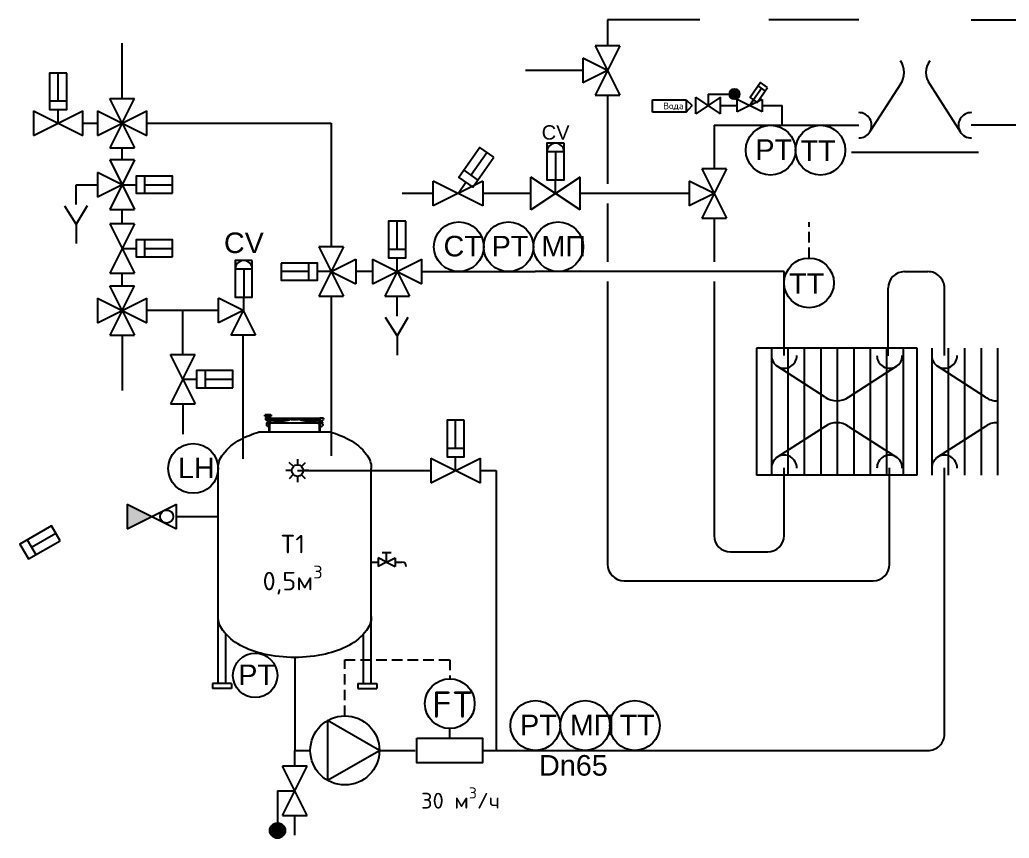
# Model space of a CAD drawing. Header units: millimetres. Extents: x -918 to 51042, y -35619 to 21649.
# Drawn here: x 21582 to 27594, y 3651 to 8625 of the extents above; entities that cross this region are included whole.
import ezdxf

# ---------------------------------------------------------------- set-up
doc = ezdxf.new("R2010")
doc.units = ezdxf.units.MM
doc.linetypes.add('DASHED2', pattern=[9.525, 6.35, -3.175])
doc.linetypes.add('HIDDEN', pattern=[0.375, 0.25, -0.125])
doc.layers.add('Железо', color=7, linetype='Continuous')
doc.layers.add('Насосы', color=7, linetype='Continuous')
doc.styles.add('ROMANS', font='ROMANS')
doc.styles.get("Standard").update_dxf_attribs({"font": 'arial.ttf'})

msp = doc.modelspace()

# ---------------------------------------------------------------- hatches: boundary and pattern name
h = msp.add_hatch()
h.set_pattern_fill('ANSI32', color=5, scale=0.675)
h.set_pattern_definition([(45, (-239574.605, -19198.4174), (-4.54625466, 4.54625466), []), (45, (-239571.574, -19198.4174), (-4.54625466, 4.54625466), [])])
h.paths.add_polyline_path([(25894.172, 8173.458, 1), (25956.403, 8173.458, 1)])
at = {"linetype": 'HIDDEN'}
for points in [[(23102.721, 6183.129), (23103.292, 6181.13), (23096.153, 6181.13)], [(23102.721, 6183.129), (23096.724, 6183.129), (23096.153, 6181.13)], [(23102.721, 6183.129), (23103.292, 6181.13), (23096.153, 6181.13)], [(23102.721, 6183.129), (23096.724, 6183.129), (23096.153, 6181.13)], [(23103.578, 6181.13), (23096.438, 6180.559), (23096.153, 6181.13)], [(23103.578, 6181.13), (23096.438, 6180.559), (23096.153, 6181.13)], [(23103.007, 6180.559), (23096.438, 6180.559), (23103.578, 6181.13)], [(23103.007, 6180.559), (23096.438, 6180.559), (23103.578, 6181.13)], [(23102.721, 6185.7), (23096.724, 6185.7), (23102.721, 6186.271)], [(23102.721, 6186.271), (23096.724, 6185.7), (23097.01, 6186.271)], [(23102.721, 6185.7), (23096.724, 6185.7), (23102.721, 6186.271)], [(23102.721, 6186.271), (23096.724, 6185.7), (23097.01, 6186.271)], [(23102.721, 6184.557), (23096.724, 6184.557), (23102.721, 6185.7)], [(23102.721, 6185.7), (23096.724, 6184.557), (23096.724, 6185.7)], [(23102.721, 6184.557), (23096.724, 6184.557), (23102.721, 6185.7)], [(23102.721, 6185.7), (23096.724, 6184.557), (23096.724, 6185.7)], [(23102.721, 6183.129), (23096.724, 6183.129), (23102.721, 6184.557)], [(23102.721, 6184.557), (23096.724, 6183.129), (23096.724, 6184.557)], [(23102.721, 6183.129), (23096.724, 6183.129), (23102.721, 6184.557)], [(23102.721, 6184.557), (23096.724, 6183.129), (23096.724, 6184.557)], [(23102.721, 6180.559), (23097.295, 6180.274), (23096.724, 6180.559)], [(23102.721, 6180.559), (23097.295, 6180.274), (23096.724, 6180.559)], [(23102.721, 6186.271), (23097.01, 6186.271), (23102.436, 6186.842)], [(23102.436, 6186.842), (23097.01, 6186.271), (23097.295, 6186.842)], [(23102.721, 6186.271), (23097.01, 6186.271), (23102.436, 6186.842)], [(23102.436, 6186.842), (23097.01, 6186.271), (23097.295, 6186.842)], [(23102.15, 6187.413), (23097.295, 6187.413), (23101.293, 6187.699)], [(23101.293, 6187.699), (23097.295, 6187.413), (23098.152, 6187.699)], [(23102.15, 6187.413), (23097.295, 6187.413), (23101.293, 6187.699)], [(23101.293, 6187.699), (23097.295, 6187.413), (23098.152, 6187.699)], [(23102.436, 6186.842), (23097.295, 6186.842), (23102.15, 6187.413)], [(23102.15, 6187.413), (23097.295, 6186.842), (23097.295, 6187.413)], [(23102.436, 6186.842), (23097.295, 6186.842), (23102.15, 6187.413)], [(23102.15, 6187.413), (23097.295, 6186.842), (23097.295, 6187.413)], [(23102.15, 6180.274), (23097.295, 6180.274), (23102.721, 6180.559)], [(23102.15, 6180.274), (23097.295, 6180.274), (23102.721, 6180.559)], [(23102.15, 6180.274), (23097.866, 6179.988), (23097.295, 6180.274)], [(23102.15, 6180.274), (23097.866, 6179.988), (23097.295, 6180.274)], [(23101.864, 6179.988), (23097.866, 6179.988), (23102.15, 6180.274)], [(23101.864, 6179.988), (23097.866, 6179.988), (23102.15, 6180.274)], [(23101.864, 6179.988), (23098.152, 6179.703), (23097.866, 6179.988)], [(23101.864, 6179.988), (23098.152, 6179.703), (23097.866, 6179.988)], [(23101.293, 6187.699), (23098.152, 6187.699), (23101.008, 6187.984)], [(23101.008, 6187.984), (23098.152, 6187.699), (23098.438, 6187.984)], [(23101.293, 6187.699), (23098.152, 6187.699), (23101.008, 6187.984)], [(23101.008, 6187.984), (23098.152, 6187.699), (23098.438, 6187.984)], [(23101.293, 6179.703), (23098.152, 6179.703), (23101.864, 6179.988)], [(23101.293, 6179.703), (23098.152, 6179.703), (23101.864, 6179.988)], [(23101.008, 6187.984), (23098.438, 6187.984), (23100.722, 6188.27)], [(23100.722, 6188.27), (23098.438, 6187.984), (23098.723, 6188.27)], [(23101.008, 6187.984), (23098.438, 6187.984), (23100.722, 6188.27)], [(23100.722, 6188.27), (23098.438, 6187.984), (23098.723, 6188.27)], [(23100.722, 6188.27), (23098.723, 6188.27), (23100.151, 6188.555)], [(23100.151, 6188.555), (23098.723, 6188.27), (23099.294, 6188.555)], [(23100.722, 6188.27), (23098.723, 6188.27), (23100.151, 6188.555)], [(23100.151, 6188.555), (23098.723, 6188.27), (23099.294, 6188.555)], [(23408.005, 6183.129), (23408.576, 6181.13), (23401.151, 6181.13)], [(23408.005, 6183.129), (23401.437, 6183.129), (23401.151, 6181.13)], [(23408.576, 6181.13), (23401.437, 6180.559), (23401.151, 6181.13)], [(23408.005, 6183.129), (23401.437, 6183.129), (23407.719, 6184.557)], [(23407.719, 6184.557), (23401.437, 6183.129), (23401.722, 6184.557)], [(23408.005, 6180.559), (23401.437, 6180.559), (23408.576, 6181.13)], [(23407.719, 6184.557), (23401.722, 6184.557), (23407.719, 6185.7)], [(23407.719, 6185.7), (23401.722, 6184.557), (23402.008, 6185.7)], [(23407.434, 6186.842), (23402.008, 6186.842), (23406.863, 6187.413)], [(23406.863, 6187.413), (23402.008, 6186.842), (23402.579, 6187.413)], [(23407.434, 6186.271), (23402.008, 6186.271), (23407.434, 6186.842)], [(23407.434, 6186.842), (23402.008, 6186.271), (23402.008, 6186.842)], [(23407.719, 6185.7), (23402.008, 6185.7), (23407.434, 6186.271)], [(23407.434, 6186.271), (23402.008, 6185.7), (23402.008, 6186.271)], [(23407.719, 6180.559), (23402.293, 6180.274), (23402.008, 6180.559)], [(23407.148, 6180.274), (23402.293, 6180.274), (23407.719, 6180.559)], [(23407.148, 6180.274), (23402.864, 6179.988), (23402.293, 6180.274)], [(23406.863, 6187.413), (23402.579, 6187.413), (23406.577, 6187.699)], [(23406.577, 6187.699), (23402.579, 6187.413), (23402.864, 6187.699)], [(23406.577, 6187.699), (23402.864, 6187.699), (23406.006, 6187.984)], [(23406.006, 6187.984), (23402.864, 6187.699), (23403.436, 6187.984)], [(23406.863, 6179.988), (23402.864, 6179.988), (23407.148, 6180.274)], [(23406.863, 6179.988), (23403.436, 6179.703), (23402.864, 6179.988)], [(23406.006, 6187.984), (23403.436, 6187.984), (23405.72, 6188.27)], [(23405.72, 6188.27), (23403.436, 6187.984), (23404.007, 6188.27)], [(23406.291, 6179.703), (23403.436, 6179.703), (23406.863, 6179.988)], [(23405.72, 6188.27), (23404.007, 6188.27), (23405.149, 6188.555)], [(23405.149, 6188.555), (23404.007, 6188.27), (23404.292, 6188.555)]]:
    msp.add_hatch(color=256, dxfattribs=at).paths.add_polyline_path(points)
at = {"true_color": 0xffffff}
h = msp.add_hatch(color=7, dxfattribs=at)
h.dxf.hatch_style = 1
h.paths.add_polyline_path([(22234.616, 5680.751), (22234.616, 5530.751), (22384.616, 5605.751)])
h = msp.add_hatch()
h.set_pattern_fill('ANSI32', color=5, scale=1.0125, angle=90)
h.set_pattern_definition([(135, (64205.737, -394645.167), (-6.819382, -6.819382), []), (135, (64205.737, -394640.621), (-6.819382, -6.819382), [])])
h.paths.add_polyline_path([(23147.923, 3744.692, -1), (23147.923, 3651.345, -1)])

# ---------------------------------------------------------------- linework, layer by layer
at = {"color": 30, "true_color": 0xf26722}
for p, q in [((25153.569, 8624.716), (25153.569, 8465.751)), ((25714.616, 8624.716), (25153.569, 8624.716)), ((26681.51, 8624.716), (26134.616, 8624.716)), ((25800.55, 7983.669), (26681.51, 7983.669)), ((25800.55, 7983.669), (25800.55, 7718.908))]:
    msp.add_line(p, q, dxfattribs=at)
at = {"color": 1}
for p, q in [((27363.56, 8624.716), (27731.103, 8624.716)), ((27723.693, 7983.669), (27363.56, 7983.669))]:
    msp.add_line(p, q, dxfattribs=at)
for p, q in [((22204.616, 8145.751), (22204.616, 8482.715)), ((25228.569, 8465.751), (25078.569, 8465.751)), ((25228.569, 8465.751), (25078.569, 8165.751)), ((25078.569, 8465.751), (25228.569, 8165.751)), ((25003.569, 8390.751), (25003.569, 8240.751)), ((25153.569, 8315.751), (25003.569, 8390.751)), ((21814.616, 8131.677), (21814.616, 8301.231)), ((25153.569, 8315.751), (25003.569, 8240.751)), ((26089.756, 8207.443), (26041.13, 8137.998)), ((26111.154, 8192.46), (26068.358, 8222.426)), ((21762.371, 8131.677), (21866.861, 8131.677)), ((22129.616, 8145.751), (22279.616, 8145.751)), ((22204.616, 7995.751), (22129.616, 8145.751)), ((22204.616, 7995.751), (22279.616, 8145.751)), ((25078.569, 8165.751), (25228.569, 8165.751)), ((25427.332, 8139.157), (25631.636, 8139.157)), ((25427.332, 8062.927), (25427.332, 8139.157)), ((25631.636, 8139.157), (25631.636, 8062.927)), ((25631.636, 8139.157), (25666.953, 8103.839)), ((25689.408, 8053.839), (25689.408, 8153.839)), ((25839.408, 8053.839), (25689.408, 8153.839)), ((25839.408, 8153.839), (25689.408, 8053.839)), ((25764.408, 8173.458), (25894.172, 8173.458)), ((25839.408, 8053.839), (25839.408, 8153.839)), ((25942.212, 8066.339), (25942.212, 8141.339)), ((26092.212, 8141.339), (25942.212, 8066.339)), ((26092.212, 8066.339), (25942.212, 8141.339)), ((26017.212, 8103.839), (26041.13, 8137.998)), ((26092.212, 8141.339), (26092.212, 8066.339)), ((21664.616, 8070.751), (21664.616, 7920.751)), ((21664.616, 8070.751), (21964.616, 7920.751)), ((21664.616, 7920.751), (21964.616, 8070.751)), ((21814.616, 7995.751), (21814.616, 8079.15)), ((21964.616, 7920.751), (21964.616, 8070.751)), ((22054.616, 8070.751), (22054.616, 7920.751)), ((22054.616, 8070.751), (22354.616, 7920.751)), ((22054.616, 7920.751), (22354.616, 8070.751)), ((22354.616, 7920.751), (22354.616, 8070.751)), ((25631.636, 8062.927), (25427.332, 8062.927)), ((25631.636, 8062.927), (25666.953, 8103.839)), ((25839.408, 8103.839), (25942.212, 8103.839)), ((26092.212, 8103.839), (26214.616, 8103.839)), ((21964.616, 7995.751), (22054.616, 7995.751)), ((22204.616, 7995.751), (22129.616, 7845.751)), ((22204.616, 7995.751), (22279.616, 7845.751)), ((22354.616, 7995.751), (23474.616, 7995.751)), ((23474.616, 7995.751), (23474.616, 7244.501)), ((22129.616, 7845.751), (22279.616, 7845.751)), ((22204.616, 7772.715), (22204.616, 7845.751)), ((24322.724, 7680.252), (24419.976, 7819.143)), ((24889.828, 7821.861), (24785.338, 7821.861)), ((24837.583, 7821.861), (24837.583, 7652.307)), ((22279.616, 7772.715), (22129.616, 7772.715)), ((22279.616, 7772.715), (22129.616, 7472.715)), ((22129.616, 7772.715), (22279.616, 7472.715)), ((22054.616, 7697.715), (22054.616, 7547.715)), ((22204.616, 7622.715), (22054.616, 7697.715)), ((24279.927, 7710.219), (24365.52, 7650.286)), ((25875.55, 7718.908), (25725.55, 7718.908)), ((25875.55, 7718.908), (25725.55, 7418.908)), ((25725.55, 7718.908), (25875.55, 7418.908)), ((22340.543, 7674.961), (22340.543, 7570.47)), ((24094.759, 7493.908), (24094.759, 7643.908)), ((24394.759, 7643.908), (24094.759, 7493.908)), ((24394.759, 7493.908), (24094.759, 7643.908)), ((24244.759, 7568.908), (24292.595, 7637.225)), ((24394.759, 7643.908), (24394.759, 7493.908)), ((24687.583, 7468.908), (24687.583, 7668.908)), ((24987.583, 7468.908), (24687.583, 7668.908)), ((24987.583, 7668.908), (24687.583, 7468.908)), ((24837.583, 7568.908), (24837.583, 7652.307)), ((24987.583, 7468.908), (24987.583, 7668.908)), ((25650.55, 7643.908), (25650.55, 7493.908)), ((25800.55, 7568.908), (25650.55, 7643.908)), ((21924.653, 7502.307), (21924.653, 7622.715)), ((21924.653, 7622.715), (22054.616, 7622.715)), ((22204.616, 7622.715), (22054.616, 7547.715)), ((22204.616, 7622.715), (22288.016, 7622.715)), ((22340.543, 7622.715), (22510.097, 7622.715)), ((25800.55, 7568.908), (25650.55, 7493.908)), ((22129.616, 7472.715), (22279.616, 7472.715)), ((22204.616, 7385.751), (22204.616, 7472.715)), ((23874.616, 7230.427), (23874.616, 7399.981)), ((25725.55, 7418.908), (25875.55, 7418.908)), ((22279.616, 7385.751), (22129.616, 7385.751)), ((22279.616, 7385.751), (22129.616, 7085.751)), ((22129.616, 7385.751), (22279.616, 7085.751)), ((22340.543, 7287.996), (22340.543, 7183.505)), ((22204.616, 7235.751), (22288.016, 7235.751)), ((22340.543, 7235.751), (22510.097, 7235.751)), ((23549.616, 7244.501), (23399.616, 7244.501)), ((23549.616, 7244.501), (23399.616, 6944.501)), ((23399.616, 7244.501), (23549.616, 6944.501)), ((23822.371, 7230.427), (23926.861, 7230.427)), ((23474.616, 7094.501), (23624.616, 7169.501)), ((23624.616, 7169.501), (23624.616, 7019.501)), ((23724.616, 7169.501), (23724.616, 7019.501)), ((23724.616, 7169.501), (24024.616, 7019.501)), ((23724.616, 7019.501), (24024.616, 7169.501)), ((23874.616, 7094.501), (23874.616, 7177.9)), ((24024.616, 7019.501), (24024.616, 7169.501)), ((22994.778, 7109.167), (22890.288, 7109.167)), ((22942.533, 7109.167), (22942.533, 6939.613)), ((23338.689, 7042.255), (23338.689, 7146.746)), ((22129.616, 7085.751), (22279.616, 7085.751)), ((22204.616, 7008.786), (22204.616, 7085.751)), ((23338.689, 7094.501), (23169.135, 7094.501)), ((23474.616, 7094.501), (23391.217, 7094.501)), ((23474.616, 7094.501), (23624.616, 7019.501)), ((23724.616, 7094.501), (23624.616, 7094.501)), ((23874.616, 7094.501), (23799.616, 6944.501)), ((23874.616, 7094.501), (23949.616, 6944.501)), ((24024.616, 7094.501), (24714.616, 7094.501)), ((26226.652, 7094.501), (24714.616, 7094.501)), ((26226.652, 6583.725), (26226.652, 7094.501)), ((26958.422, 7094.127), (27100.667, 7094.355)), ((22129.616, 7008.786), (22279.616, 7008.786)), ((22204.616, 6858.786), (22129.616, 7008.786)), ((22204.616, 6858.786), (22279.616, 7008.786)), ((26858.582, 6583.192), (26858.582, 6994.127)), ((27200.827, 6583.725), (27200.827, 6994.355)), ((22054.616, 6933.786), (22054.616, 6783.786)), ((22054.616, 6933.786), (22354.616, 6783.786)), ((22054.616, 6783.786), (22354.616, 6933.786)), ((22354.616, 6783.786), (22354.616, 6933.786)), ((22788.675, 6783.786), (22788.675, 6933.786)), ((22938.675, 6858.786), (22788.675, 6933.786)), ((22942.533, 6856.214), (22942.533, 6939.613)), ((23399.616, 6944.501), (23549.616, 6944.501)), ((23474.616, 6944.501), (23474.616, 5975.751)), ((23799.616, 6944.501), (23949.616, 6944.501)), ((23874.616, 6824.092), (23874.616, 6944.501)), ((22204.616, 6858.786), (22129.616, 6708.786)), ((22204.616, 6858.786), (22279.616, 6708.786)), ((22788.675, 6858.786), (22354.616, 6858.786)), ((22571.646, 6590.303), (22571.646, 6858.786)), ((22938.675, 6858.786), (22788.675, 6783.786)), ((22938.675, 6858.786), (22863.675, 6708.786)), ((22938.675, 6858.786), (23013.675, 6708.786)), ((22129.616, 6708.786), (22279.616, 6708.786)), ((22204.616, 6708.786), (22204.616, 6371.821)), ((23013.675, 6708.786), (22863.675, 6708.786)), ((22938.675, 5955.751), (22938.675, 6708.786)), ((22496.646, 6590.303), (22646.646, 6590.303)), ((22571.646, 6440.303), (22496.646, 6590.303)), ((22571.646, 6440.303), (22646.646, 6590.303)), ((22571.646, 6440.303), (22496.646, 6290.303)), ((22571.646, 6440.303), (22646.646, 6290.303)), ((22571.646, 6440.303), (22655.045, 6440.303)), ((22707.573, 6492.549), (22707.573, 6388.058)), ((22707.573, 6440.303), (22877.126, 6440.303)), ((22496.646, 6290.303), (22646.646, 6290.303)), ((22571.646, 6290.303), (22571.646, 6105.751)), ((24230.502, 6021.255), (24230.502, 6190.809)), ((24178.257, 6021.255), (24282.748, 6021.255)), ((24080.502, 5960.328), (24080.502, 5810.328)), ((24080.502, 5960.328), (24380.502, 5810.328)), ((24080.502, 5810.328), (24380.502, 5960.328)), ((24230.502, 5885.328), (24230.502, 5968.728)), ((24380.502, 5810.328), (24380.502, 5960.328)), ((27200.827, 5390.9), (27200.827, 5901.675)), ((23268.952, 5885.328), (24080.502, 5885.328)), ((24380.502, 5885.328), (24476.097, 5885.328)), ((24476.097, 5885.328), (24476.097, 4184.932)), ((22234.616, 5680.751), (22234.616, 5530.751)), ((22234.616, 5680.751), (22534.616, 5530.751)), ((22234.616, 5530.751), (22534.616, 5680.751)), ((22534.616, 5530.751), (22534.616, 5680.751)), ((22534.616, 5605.751), (22786.694, 5605.751)), ((21653.342, 5419.925), (21800.18, 5504.701)), ((21627.22, 5465.17), (21679.465, 5374.679)), ((23758.707, 5355.965), (23758.707, 5303.465)), ((23811.207, 5329.715), (23758.707, 5355.965)), ((23839.207, 5385.715), (23783.207, 5385.715)), ((23811.207, 5329.715), (23811.207, 5385.715)), ((23811.207, 5329.715), (23863.707, 5355.965)), ((23863.707, 5355.965), (23863.707, 5303.465)), ((27200.827, 4284.244), (27200.827, 5390.9)), ((23718.02, 5329.715), (23758.707, 5329.715)), ((23811.207, 5329.715), (23758.707, 5303.465)), ((23811.207, 5329.715), (23863.707, 5303.465)), ((23863.707, 5329.715), (23904.393, 5329.715)), ((23252.352, 4750.006), (23252.352, 4184.932)), ((24194.616, 4259.932), (24194.616, 4317.841)), ((23252.352, 4184.932), (23347.334, 4184.932)), ((23252.352, 4089.337), (23252.352, 4184.932)), ((23767.334, 4184.932), (23984.86, 4184.932)), ((24394.616, 4184.932), (25444.86, 4184.932)), ((25444.86, 4184.932), (27100.786, 4184.244)), ((23327.352, 4089.337), (23177.352, 4089.337)), ((23177.352, 3789.337), (23327.352, 4089.337)), ((23327.352, 3789.337), (23177.352, 4089.337)), ((23147.923, 3939.337), (23147.923, 3744.692)), ((23177.352, 3789.337), (23327.352, 3789.337)), ((23252.352, 3669.337), (23252.352, 3789.337))]:
    msp.add_line(p, q)
at = {"color": 3}
for p, q in [((25003.569, 8315.751), (24654.616, 8315.751)), ((25153.569, 8165.751), (25153.569, 7628.554)), ((24094.759, 7568.908), (23904.616, 7568.908)), ((24687.583, 7568.908), (24394.759, 7568.908)), ((25650.55, 7568.908), (24987.583, 7568.908)), ((25153.569, 7508.908), (25153.569, 7154.147)), ((25800.55, 7418.908), (25800.55, 7154.147)), ((25153.569, 7034.501), (25153.569, 5315.751)), ((25800.55, 7034.501), (25800.55, 5490.9)), ((26226.652, 5490.9), (26226.652, 5901.675)), ((26867.7, 5315.751), (26867.7, 5901.675)), ((25900.55, 5390.9), (26126.652, 5390.9)), ((25253.569, 5215.751), (26767.7, 5215.751))]:
    msp.add_line(p, q, dxfattribs=at)
at = {"lineweight": -3}
for p, q in [((25764.408, 8173.458), (25764.408, 8103.839)), ((23147.923, 3939.337), (23252.352, 3939.337))]:
    msp.add_line(p, q, dxfattribs=at)
at = {"color": 30, "true_color": 0xf8991e}
msp.add_line((26214.616, 7983.669), (26214.616, 8103.839), dxfattribs=at)
at = {"color": 252, "linetype": 'DASHED2', "ltscale": 10, "true_color": 0x939598}
for p, q in [((26377.824, 7176.922), (26377.824, 7395.751)), ((23557.334, 4394.932), (23557.334, 4735.751)), ((23557.334, 4735.751), (24194.616, 4735.751)), ((24194.616, 4735.751), (24194.616, 4620.185))]:
    msp.add_line(p, q, dxfattribs=at)
at = {"linetype": 'HIDDEN'}
for p, q in [((23070.165, 6223.967), (23070.451, 6224.538)), ((23070.165, 6223.967), (23070.736, 6223.967)), ((23070.165, 6216.828), (23070.165, 6223.967)), ((23070.165, 6216.828), (23070.736, 6216.828)), ((23070.451, 6215.971), (23070.165, 6216.828)), ((23070.451, 6224.538), (23071.308, 6225.11)), ((23071.308, 6215.971), (23070.451, 6215.971)), ((23070.736, 6223.967), (23071.879, 6223.967)), ((23071.879, 6216.828), (23070.736, 6216.828)), ((23073.592, 6225.11), (23071.308, 6225.11)), ((23071.308, 6215.971), (23073.592, 6215.971)), ((23071.879, 6223.967), (23072.164, 6223.967)), ((23071.879, 6216.828), (23072.164, 6216.828)), ((23072.164, 6223.967), (23072.45, 6224.538)), ((23072.164, 6216.828), (23072.164, 6223.967)), ((23072.164, 6223.967), (23074.449, 6223.967)), ((23074.449, 6216.828), (23072.164, 6216.828)), ((23072.45, 6215.971), (23072.164, 6216.828)), ((23072.45, 6224.538), (23073.021, 6225.11)), ((23073.021, 6215.971), (23072.45, 6215.971)), ((23073.021, 6225.11), (23075.306, 6225.11)), ((23073.021, 6215.971), (23075.306, 6215.971)), ((23075.306, 6225.11), (23073.592, 6225.11)), ((23073.592, 6215.971), (23075.306, 6215.971)), ((23075.877, 6223.967), (23074.449, 6223.967)), ((23074.449, 6216.828), (23075.877, 6216.828)), ((23077.305, 6225.11), (23075.306, 6225.11)), ((23075.306, 6225.11), (23075.306, 6224.824)), ((23075.306, 6224.824), (23075.591, 6224.824)), ((23075.306, 6215.971), (23077.305, 6215.971)), ((23075.591, 6215.971), (23075.306, 6215.971)), ((23075.591, 6224.824), (23075.591, 6224.538)), ((23075.591, 6224.538), (23075.877, 6224.538)), ((23075.877, 6216.257), (23075.591, 6215.971)), ((23075.877, 6224.538), (23075.877, 6223.967)), ((23075.877, 6223.967), (23077.305, 6223.967)), ((23075.877, 6216.828), (23075.877, 6223.967)), ((23077.305, 6216.828), (23075.877, 6216.828)), ((23075.877, 6216.828), (23075.877, 6216.257)), ((23089.299, 6225.11), (23077.305, 6225.11)), ((23077.305, 6215.971), (23089.299, 6215.971)), ((23077.305, 6204.548), (23077.876, 6205.119)), ((23077.305, 6196.552), (23077.305, 6204.548)), ((23077.59, 6194.267), (23077.305, 6196.552)), ((23077.59, 6223.967), (23088.442, 6223.967)), ((23088.442, 6216.828), (23077.59, 6216.828)), ((23078.733, 6191.982), (23077.59, 6194.267)), ((23077.876, 6205.119), (23078.733, 6205.976)), ((23078.733, 6205.976), (23079.875, 6205.976)), ((23079.875, 6205.976), (23080.732, 6205.119)), ((23080.732, 6205.119), (23081.303, 6204.548)), ((23081.303, 6215.971), (23081.588, 6215.4)), ((23081.303, 6204.548), (23097.01, 6204.548)), ((23081.588, 6215.4), (23081.588, 6215.114)), ((23081.588, 6206.547), (23081.588, 6215.114)), ((23081.874, 6206.547), (23081.588, 6206.547)), ((23081.874, 6206.547), (23096.724, 6206.547)), ((23086.158, 6204.548), (23086.158, 6206.547)), ((23092.44, 6204.548), (23086.158, 6204.548)), ((23088.442, 6223.967), (23088.157, 6223.967)), ((23088.442, 6216.828), (23088.157, 6216.828)), ((23088.442, 6223.967), (23088.728, 6224.253)), ((23088.442, 6223.967), (23088.442, 6216.828)), ((23088.442, 6223.967), (23088.728, 6223.967)), ((23088.728, 6216.828), (23088.442, 6216.828)), ((23088.442, 6216.542), (23088.442, 6216.828)), ((23088.728, 6216.542), (23088.442, 6216.542)), ((23088.728, 6224.538), (23088.728, 6224.824)), ((23088.728, 6224.824), (23089.299, 6224.824)), ((23088.728, 6224.253), (23088.728, 6224.538)), ((23088.728, 6223.967), (23089.87, 6223.967)), ((23088.728, 6216.828), (23089.87, 6216.828)), ((23088.728, 6216.257), (23088.728, 6216.542)), ((23088.728, 6215.971), (23088.728, 6216.257)), ((23089.013, 6215.971), (23088.728, 6215.971)), ((23089.299, 6215.971), (23089.013, 6215.971)), ((23089.87, 6225.11), (23089.299, 6225.11)), ((23089.299, 6224.824), (23089.299, 6225.11)), ((23089.299, 6215.971), (23089.87, 6215.971)), ((23093.297, 6225.11), (23089.87, 6225.11)), ((23089.87, 6223.967), (23093.297, 6223.967)), ((23093.297, 6216.828), (23089.87, 6216.828)), ((23089.87, 6215.971), (23093.297, 6215.971)), ((23092.44, 6206.547), (23092.44, 6204.548)), ((23103.578, 6225.11), (23093.012, 6225.11)), ((23093.012, 6215.971), (23103.578, 6215.971)), ((23093.297, 6225.11), (23094.154, 6224.538)), ((23093.297, 6223.967), (23094.439, 6223.967)), ((23093.297, 6216.828), (23094.439, 6216.828)), ((23094.154, 6215.971), (23093.297, 6215.971)), ((23094.154, 6224.538), (23094.439, 6223.967)), ((23094.439, 6216.828), (23094.154, 6215.971)), ((23094.439, 6223.967), (23094.439, 6216.828)), ((23094.439, 6223.967), (23103.578, 6223.967)), ((23103.578, 6216.828), (23094.439, 6216.828)), ((23097.01, 6206.547), (23096.724, 6206.547)), ((23097.295, 6215.971), (23097.01, 6215.4)), ((23097.01, 6215.114), (23097.01, 6206.547)), ((23097.01, 6204.548), (23402.293, 6204.548)), ((23097.01, 6204.548), (23097.01, 6188.841)), ((23103.528, 6198.82), (23101.722, 6198.82)), ((23101.722, 6198.82), (23101.722, 6168.465)), ((23101.722, 6198.82), (23104.732, 6198.82)), ((23103.528, 6198.82), (23101.722, 6198.82)), ((23101.722, 6198.82), (23101.722, 6168.465)), ((23101.722, 6198.82), (23104.732, 6198.82)), ((23106.148, 6225.11), (23103.292, 6225.11)), ((23105.577, 6225.11), (23103.292, 6225.11)), ((23103.292, 6215.971), (23105.577, 6215.971)), ((23105.577, 6223.967), (23103.578, 6223.967)), ((23105.577, 6216.828), (23103.578, 6216.828)), ((23103.578, 6215.971), (23106.148, 6215.971)), ((23104.732, 6168.465), (23104.732, 6198.82)), ((23104.732, 6168.465), (23104.732, 6198.82)), ((23105.863, 6224.824), (23105.577, 6224.824)), ((23105.577, 6224.824), (23105.577, 6223.967)), ((23105.577, 6223.967), (23106.719, 6223.967)), ((23105.577, 6216.828), (23105.577, 6223.967)), ((23105.577, 6216.828), (23106.719, 6216.828)), ((23105.577, 6216.828), (23105.577, 6215.971)), ((23105.577, 6215.971), (23105.863, 6215.971)), ((23106.148, 6225.11), (23105.863, 6224.824)), ((23105.863, 6215.971), (23106.148, 6215.971)), ((23107.576, 6225.11), (23106.148, 6225.11)), ((23106.148, 6215.971), (23107.576, 6215.971)), ((23106.719, 6223.967), (23108.147, 6223.967)), ((23108.147, 6216.828), (23106.719, 6216.828)), ((23106.719, 6174.277), (23217.809, 6193.696)), ((23218.381, 6193.125), (23106.719, 6173.705)), ((23107.576, 6225.11), (23108.147, 6224.538)), ((23108.147, 6215.971), (23107.576, 6215.971)), ((23108.147, 6224.538), (23108.433, 6223.967)), ((23108.147, 6223.967), (23108.433, 6223.967)), ((23108.147, 6216.828), (23108.433, 6216.828)), ((23108.433, 6216.828), (23108.147, 6215.971)), ((23108.433, 6223.967), (23108.433, 6216.828)), ((23217.809, 6193.696), (23218.381, 6193.696)), ((23218.381, 6193.125), (23223.235, 6195.981)), ((23218.381, 6193.696), (23222.664, 6195.981)), ((23222.95, 6196.266), (23222.664, 6195.981)), ((23223.235, 6196.266), (23222.95, 6196.266)), ((23281.208, 6196.266), (23223.235, 6196.266)), ((23281.494, 6195.695), (23223.235, 6195.695)), ((23231.365, 6195.695), (23273.505, 6195.695)), ((23281.208, 6196.266), (23281.494, 6196.266)), ((23281.494, 6196.266), (23282.065, 6195.981)), ((23281.494, 6195.981), (23286.063, 6193.125)), ((23286.063, 6193.696), (23282.065, 6195.981)), ((23286.348, 6193.696), (23286.063, 6193.696)), ((23286.063, 6193.125), (23397.724, 6173.705)), ((23398.01, 6174.277), (23286.348, 6193.696)), ((23399.712, 6168.465), (23399.712, 6198.82)), ((23402.722, 6198.82), (23399.712, 6198.82)), ((23399.712, 6168.465), (23399.712, 6198.82)), ((23402.722, 6198.82), (23399.712, 6198.82)), ((23400.916, 6198.82), (23402.722, 6198.82)), ((23400.916, 6198.82), (23402.722, 6198.82)), ((23407.434, 6204.548), (23402.293, 6204.548)), ((23402.293, 6204.548), (23402.293, 6188.841)), ((23402.722, 6198.82), (23402.722, 6168.465)), ((23402.722, 6198.82), (23402.722, 6168.465)), ((23423.141, 6204.548), (23407.434, 6204.548)), ((23407.434, 6188.841), (23407.434, 6204.548)), ((23423.141, 6204.548), (23423.426, 6205.119)), ((23423.426, 6205.119), (23424.568, 6205.976)), ((23424.568, 6205.976), (23425.711, 6205.976)), ((23425.711, 6205.976), (23426.568, 6205.119)), ((23426.853, 6194.267), (23425.711, 6191.982)), ((23426.568, 6205.119), (23427.139, 6204.548)), ((23427.139, 6196.552), (23426.853, 6194.267)), ((23427.139, 6204.548), (23427.139, 6196.552)), ((23080.446, 6190.555), (23078.733, 6191.982)), ((23082.731, 6189.127), (23080.446, 6190.555)), ((23081.874, 6168.279), (23081.874, 6159.141)), ((23081.874, 6168.279), (23083.016, 6168.279)), ((23083.016, 6159.141), (23081.874, 6159.141)), ((23085.015, 6188.841), (23082.731, 6189.127)), ((23083.016, 6173.134), (23083.302, 6175.133)), ((23083.016, 6168.279), (23083.016, 6173.134)), ((23087.3, 6154.286), (23083.016, 6159.141)), ((23083.302, 6175.133), (23084.159, 6176.847)), ((23084.159, 6176.847), (23085.586, 6178.56)), ((23097.01, 6188.841), (23085.015, 6188.841)), ((23085.586, 6178.56), (23087.3, 6179.131)), ((23086.729, 6188.841), (23086.729, 6179.131)), ((23087.3, 6179.131), (23089.299, 6179.703)), ((23087.3, 6174.277), (23088.157, 6175.133)), ((23087.3, 6173.134), (23087.3, 6174.277)), ((23087.3, 6171.992), (23087.3, 6173.134)), ((23088.157, 6171.135), (23087.3, 6171.992)), ((23088.157, 6154), (23087.3, 6154.286)), ((23088.157, 6175.133), (23089.299, 6175.133)), ((23089.299, 6171.135), (23088.157, 6171.135)), ((23088.728, 6153.715), (23088.157, 6154)), ((23097.581, 6153.715), (23088.728, 6153.715)), ((23089.299, 6179.703), (23091.298, 6179.131)), ((23089.299, 6175.133), (23090.441, 6175.133)), ((23090.441, 6171.135), (23089.299, 6171.135)), ((23090.441, 6175.133), (23091.298, 6174.277)), ((23091.298, 6171.992), (23090.441, 6171.135)), ((23091.298, 6179.131), (23093.012, 6178.56)), ((23091.298, 6174.277), (23091.584, 6173.134)), ((23091.584, 6173.134), (23091.298, 6171.992)), ((23091.869, 6188.841), (23091.869, 6179.131)), ((23093.012, 6178.56), (23094.725, 6176.847)), ((23094.725, 6176.847), (23095.296, 6175.133)), ((23095.296, 6175.133), (23095.867, 6173.134)), ((23095.582, 6182.844), (23095.867, 6183.129)), ((23096.153, 6182.558), (23095.582, 6182.844)), ((23095.867, 6183.129), (23096.153, 6183.701)), ((23095.867, 6173.134), (23095.867, 6167.137)), ((23096.153, 6166.28), (23095.867, 6167.137)), ((23096.153, 6186.271), (23096.438, 6186.842)), ((23096.153, 6185.7), (23096.153, 6186.271)), ((23096.153, 6183.701), (23096.153, 6185.7)), ((23096.438, 6183.129), (23096.153, 6182.558)), ((23096.724, 6183.129), (23096.153, 6181.13)), ((23096.153, 6181.13), (23096.438, 6180.559)), ((23096.153, 6181.13), (23096.438, 6180.559)), ((23096.724, 6165.424), (23096.153, 6166.28)), ((23096.438, 6186.842), (23096.724, 6187.413)), ((23096.724, 6185.7), (23096.438, 6183.701)), ((23096.438, 6183.701), (23096.438, 6183.129)), ((23096.438, 6180.559), (23096.724, 6180.559)), ((23096.438, 6180.559), (23096.724, 6180.559)), ((23096.724, 6187.413), (23097.295, 6187.984)), ((23097.295, 6187.128), (23096.724, 6186.556)), ((23096.724, 6186.556), (23096.724, 6185.985)), ((23097.01, 6186.556), (23096.724, 6186.271)), ((23096.724, 6186.271), (23096.724, 6185.7)), ((23096.724, 6185.985), (23096.724, 6185.7)), ((23096.724, 6185.7), (23096.724, 6184.557)), ((23096.724, 6184.557), (23096.724, 6183.129)), ((23096.724, 6180.559), (23097.295, 6180.274)), ((23096.724, 6180.559), (23097.295, 6180.274)), ((23097.581, 6165.138), (23096.724, 6165.424)), ((23190.679, 6188.841), (23097.01, 6188.841)), ((23097.295, 6187.128), (23097.01, 6186.556)), ((23097.295, 6187.984), (23097.866, 6188.555)), ((23097.581, 6187.699), (23097.295, 6187.128)), ((23097.581, 6187.699), (23097.295, 6187.128)), ((23097.295, 6180.274), (23097.866, 6179.988)), ((23097.295, 6180.274), (23097.866, 6179.988)), ((23098.152, 6187.984), (23097.581, 6187.699)), ((23098.152, 6187.699), (23097.581, 6187.699)), ((23097.581, 6117.592), (23097.581, 6179.703)), ((23101.864, 6179.703), (23097.581, 6179.703)), ((23097.866, 6188.555), (23098.438, 6188.555)), ((23097.866, 6179.988), (23098.152, 6179.703)), ((23097.866, 6179.988), (23098.152, 6179.703)), ((23098.723, 6188.27), (23098.152, 6187.699)), ((23098.723, 6188.27), (23098.152, 6187.984)), ((23098.152, 6179.703), (23098.723, 6179.703)), ((23098.152, 6179.703), (23098.723, 6179.703)), ((23098.438, 6188.555), (23099.009, 6188.841)), ((23099.009, 6188.555), (23098.723, 6188.27)), ((23099.294, 6188.555), (23098.723, 6188.27)), ((23098.723, 6179.703), (23100.722, 6179.703)), ((23098.723, 6179.703), (23100.722, 6179.703)), ((23099.009, 6188.841), (23100.437, 6188.841)), ((23100.151, 6188.555), (23099.009, 6188.555)), ((23100.151, 6188.555), (23099.294, 6188.555)), ((23099.865, 6188.841), (23103.292, 6188.841)), ((23100.722, 6188.27), (23100.151, 6188.555)), ((23100.722, 6188.27), (23100.151, 6188.555)), ((23100.437, 6188.841), (23101.008, 6188.555)), ((23101.293, 6187.984), (23100.722, 6188.27)), ((23101.293, 6187.984), (23100.722, 6188.27)), ((23100.722, 6179.703), (23101.293, 6179.703)), ((23100.722, 6179.703), (23101.293, 6179.703)), ((23101.008, 6188.555), (23101.579, 6188.555)), ((23101.864, 6187.699), (23101.293, 6187.984)), ((23101.864, 6187.699), (23101.293, 6187.984)), ((23101.293, 6179.703), (23101.864, 6179.988)), ((23101.293, 6179.703), (23101.864, 6179.988)), ((23101.579, 6188.555), (23102.15, 6187.984)), ((23104.732, 6168.465), (23101.722, 6168.465)), ((23104.732, 6168.465), (23101.722, 6168.465)), ((23102.15, 6187.128), (23101.864, 6187.699)), ((23102.15, 6187.128), (23101.864, 6187.699)), ((23101.864, 6179.988), (23102.15, 6180.274)), ((23101.864, 6179.988), (23102.15, 6180.274)), ((23101.864, 6118.76), (23101.864, 6179.703)), ((23102.15, 6187.984), (23102.721, 6187.699)), ((23102.436, 6186.842), (23102.15, 6187.128)), ((23102.436, 6186.556), (23102.15, 6187.128)), ((23102.15, 6180.274), (23102.721, 6180.559)), ((23102.15, 6180.274), (23102.721, 6180.559)), ((23102.721, 6186.271), (23102.436, 6186.842)), ((23102.721, 6186.271), (23102.436, 6186.556)), ((23102.721, 6187.699), (23103.007, 6187.128)), ((23102.721, 6185.7), (23102.721, 6186.271)), ((23102.721, 6185.7), (23102.721, 6186.271)), ((23104.149, 6175.704), (23102.721, 6185.7)), ((23102.721, 6183.129), (23102.721, 6185.7)), ((23102.721, 6184.843), (23102.721, 6185.129)), ((23103.578, 6181.13), (23102.721, 6183.129)), ((23102.721, 6180.559), (23103.578, 6181.13)), ((23102.721, 6180.559), (23103.578, 6181.13)), ((23103.007, 6187.128), (23103.292, 6186.556)), ((23103.292, 6186.556), (23103.292, 6185.7)), ((23103.292, 6185.7), (23104.72, 6175.704)), ((23104.149, 6175.133), (23104.149, 6175.704)), ((23104.435, 6174.848), (23104.149, 6175.133)), ((23104.72, 6174.277), (23104.435, 6174.848)), ((23104.72, 6175.704), (23104.72, 6175.133)), ((23104.72, 6175.133), (23105.006, 6174.848)), ((23105.006, 6173.991), (23104.72, 6174.277)), ((23105.006, 6174.848), (23105.291, 6174.562)), ((23105.577, 6173.705), (23105.006, 6173.991)), ((23105.291, 6174.562), (23105.577, 6174.277)), ((23105.577, 6174.277), (23105.863, 6174.277)), ((23106.719, 6173.705), (23105.577, 6173.705)), ((23105.863, 6174.277), (23106.719, 6174.277)), ((23398.295, 6173.705), (23106.148, 6173.705)), ((23401.437, 6188.841), (23314.264, 6188.841)), ((23397.724, 6173.705), (23399.152, 6173.705)), ((23398.581, 6174.277), (23398.01, 6174.277)), ((23398.866, 6174.277), (23398.581, 6174.277)), ((23399.152, 6174.562), (23398.866, 6174.277)), ((23399.438, 6174.848), (23399.152, 6174.562)), ((23399.152, 6173.705), (23399.438, 6173.991)), ((23399.723, 6175.133), (23399.438, 6174.848)), ((23399.438, 6173.991), (23400.009, 6174.277)), ((23399.712, 6168.465), (23402.722, 6168.465)), ((23399.712, 6168.465), (23402.722, 6168.465)), ((23400.009, 6175.704), (23399.723, 6175.133)), ((23401.151, 6185.7), (23400.009, 6175.704)), ((23400.009, 6174.848), (23400.294, 6175.133)), ((23400.009, 6174.277), (23400.009, 6174.848)), ((23400.294, 6175.704), (23401.722, 6185.7)), ((23400.294, 6175.133), (23400.294, 6175.704)), ((23401.437, 6186.556), (23401.151, 6185.7)), ((23401.151, 6181.13), (23401.437, 6183.129)), ((23402.008, 6180.559), (23401.151, 6181.13)), ((23404.864, 6188.841), (23401.437, 6188.841)), ((23402.008, 6187.699), (23401.437, 6187.128)), ((23401.437, 6187.128), (23401.437, 6186.556)), ((23401.437, 6183.129), (23402.008, 6185.7)), ((23401.722, 6186.271), (23402.008, 6186.842)), ((23401.722, 6185.7), (23401.722, 6186.271)), ((23402.293, 6187.984), (23402.008, 6187.699)), ((23402.008, 6186.842), (23402.293, 6187.128)), ((23402.008, 6186.556), (23402.293, 6187.128)), ((23402.008, 6186.271), (23402.008, 6186.556)), ((23402.008, 6185.7), (23402.008, 6186.271)), ((23402.293, 6180.274), (23402.008, 6180.559)), ((23402.864, 6188.555), (23402.293, 6187.984)), ((23402.293, 6187.128), (23402.864, 6187.699)), ((23402.293, 6187.128), (23402.864, 6187.699)), ((23402.864, 6179.988), (23402.293, 6180.274)), ((23403.436, 6188.555), (23402.864, 6188.555)), ((23402.864, 6187.699), (23403.15, 6187.984)), ((23402.864, 6187.699), (23403.15, 6187.984)), ((23403.436, 6179.703), (23402.864, 6179.988)), ((23402.864, 6118.76), (23402.864, 6179.703)), ((23402.864, 6179.703), (23406.863, 6179.703)), ((23403.15, 6187.984), (23403.721, 6188.27)), ((23403.15, 6187.984), (23403.721, 6188.27)), ((23404.007, 6188.841), (23403.436, 6188.555)), ((23403.721, 6179.703), (23403.436, 6179.703)), ((23403.721, 6188.27), (23404.292, 6188.555)), ((23403.721, 6188.27), (23404.007, 6188.555)), ((23405.72, 6179.703), (23403.721, 6179.703)), ((23405.435, 6188.841), (23404.007, 6188.841)), ((23404.007, 6188.555), (23405.435, 6188.555)), ((23404.292, 6188.555), (23405.435, 6188.555)), ((23404.864, 6188.841), (23407.434, 6188.841)), ((23406.006, 6188.555), (23405.435, 6188.841)), ((23405.435, 6188.555), (23406.006, 6188.27)), ((23405.435, 6188.555), (23406.006, 6188.27)), ((23406.291, 6179.703), (23405.72, 6179.703)), ((23406.863, 6188.555), (23406.006, 6188.555)), ((23406.006, 6188.27), (23406.577, 6187.699)), ((23406.006, 6188.27), (23406.291, 6187.984)), ((23406.291, 6187.984), (23406.863, 6187.699)), ((23406.863, 6179.988), (23406.291, 6179.703)), ((23406.577, 6187.699), (23406.863, 6187.699)), ((23407.434, 6187.984), (23406.863, 6188.555)), ((23406.863, 6187.699), (23407.434, 6187.128)), ((23406.863, 6187.699), (23407.148, 6187.128)), ((23407.148, 6180.274), (23406.863, 6179.988)), ((23406.863, 6117.682), (23406.863, 6179.703)), ((23407.719, 6165.424), (23406.863, 6165.138)), ((23406.863, 6153.715), (23415.43, 6153.715)), ((23407.148, 6187.128), (23407.434, 6186.556)), ((23407.719, 6180.559), (23407.148, 6180.274)), ((23407.434, 6188.841), (23419.428, 6188.841)), ((23407.719, 6187.413), (23407.434, 6187.984)), ((23407.434, 6187.128), (23407.434, 6186.556)), ((23407.434, 6186.556), (23407.719, 6185.985)), ((23407.434, 6186.556), (23407.434, 6186.271)), ((23407.434, 6186.271), (23407.719, 6185.7)), ((23408.005, 6186.842), (23407.719, 6187.413)), ((23407.719, 6185.985), (23408.005, 6185.7)), ((23407.719, 6185.7), (23407.719, 6184.557)), ((23407.719, 6184.557), (23408.005, 6183.129)), ((23408.005, 6180.559), (23407.719, 6180.559)), ((23408.576, 6166.28), (23407.719, 6165.424)), ((23408.29, 6186.271), (23408.005, 6186.842)), ((23408.005, 6185.7), (23408.005, 6183.701)), ((23408.005, 6183.701), (23408.005, 6183.129)), ((23408.005, 6183.129), (23408.29, 6182.558)), ((23408.005, 6183.129), (23408.576, 6181.13)), ((23408.576, 6181.13), (23408.005, 6180.559)), ((23408.29, 6185.7), (23408.29, 6186.271)), ((23408.576, 6183.701), (23408.29, 6185.7)), ((23408.29, 6182.558), (23408.862, 6182.844)), ((23408.862, 6183.129), (23408.576, 6183.701)), ((23408.862, 6167.137), (23408.576, 6166.28)), ((23408.862, 6182.844), (23408.862, 6183.129)), ((23408.862, 6173.134), (23409.147, 6175.133)), ((23408.862, 6173.134), (23408.862, 6167.137)), ((23409.147, 6175.133), (23410.004, 6176.847)), ((23410.004, 6176.847), (23411.432, 6178.56)), ((23411.432, 6178.56), (23413.145, 6179.131)), ((23412.86, 6188.841), (23412.86, 6179.131)), ((23412.86, 6173.134), (23413.431, 6174.277)), ((23413.431, 6171.992), (23412.86, 6173.134)), ((23413.145, 6179.131), (23415.144, 6179.703)), ((23413.431, 6174.277), (23414.002, 6175.133)), ((23414.002, 6171.135), (23413.431, 6171.992)), ((23414.002, 6175.133), (23415.144, 6175.133)), ((23415.144, 6171.135), (23414.002, 6171.135)), ((23415.144, 6179.703), (23417.143, 6179.131)), ((23415.144, 6175.133), (23416.287, 6175.133)), ((23416.287, 6171.135), (23415.144, 6171.135)), ((23416.287, 6154), (23415.43, 6153.715)), ((23416.287, 6175.133), (23417.143, 6174.277)), ((23417.143, 6171.992), (23416.287, 6171.135)), ((23417.143, 6154.286), (23416.287, 6154)), ((23417.143, 6179.131), (23418.857, 6178.56)), ((23417.143, 6174.277), (23417.429, 6173.134)), ((23417.429, 6173.134), (23417.143, 6171.992)), ((23417.143, 6154.286), (23421.427, 6159.141)), ((23417.715, 6188.841), (23417.715, 6179.131)), ((23418.857, 6178.56), (23420.285, 6176.847)), ((23421.998, 6189.127), (23419.428, 6188.841)), ((23420.285, 6176.847), (23421.427, 6175.133)), ((23421.427, 6175.133), (23421.427, 6173.134)), ((23421.427, 6168.279), (23421.427, 6173.134)), ((23422.569, 6168.279), (23421.427, 6168.279)), ((23421.427, 6159.141), (23422.569, 6159.141)), ((23423.997, 6190.555), (23421.998, 6189.127)), ((23422.569, 6168.279), (23422.569, 6159.141)), ((23425.711, 6191.982), (23423.997, 6190.555)), ((23402.864, 6118.76), (23101.864, 6118.76))]:
    msp.add_line(p, q, dxfattribs=at)
for points in [[(21866.861, 8301.231), (21762.371, 8301.231), (21762.371, 8079.15), (21866.861, 8079.15)], [(26126.219, 8213.974), (26083.422, 8243.94), (26019.732, 8152.981), (26062.528, 8123.015)], [(24462.772, 7789.176), (24377.179, 7849.109), (24249.799, 7667.191), (24335.392, 7607.258)], [(24889.828, 7874.388), (24785.338, 7874.388), (24785.338, 7652.307), (24889.828, 7652.307)], [(22510.097, 7570.47), (22510.097, 7674.961), (22288.016, 7674.961), (22288.016, 7570.47)], [(23926.861, 7399.981), (23822.371, 7399.981), (23822.371, 7177.9), (23926.861, 7177.9)], [(22510.097, 7183.505), (22510.097, 7287.996), (22288.016, 7287.996), (22288.016, 7183.505)], [(22994.778, 7161.694), (22890.288, 7161.694), (22890.288, 6939.613), (22994.778, 6939.613)], [(23169.135, 7146.746), (23169.135, 7042.255), (23391.217, 7042.255), (23391.217, 7146.746)], [(22877.126, 6388.058), (22877.126, 6492.549), (22655.045, 6492.549), (22655.045, 6388.058)], [(24282.748, 6190.809), (24178.257, 6190.809), (24178.257, 5968.728), (24282.748, 5968.728)], [(21826.303, 5459.456), (21774.057, 5549.947), (21581.73, 5438.907), (21633.975, 5348.415)], [(23767.334, 4184.932), (23452.334, 4366.797), (23452.334, 4003.066)], [(23994.616, 4259.932), (24394.616, 4259.932), (24394.616, 4109.932), (23994.616, 4109.932)]]:
    msp.add_lwpolyline(points, close=True)
for centre, radius in [((25925.287, 8173.458), 31.116), ((26144.616, 7832.497), 151.172), ((26446.96, 7832.497), 151.172), ((24249.616, 7245.672), 151.172), ((24551.96, 7245.672), 151.172), ((24854.304, 7245.672), 151.172), ((26377.824, 7025.751), 151.172), ((22635.523, 5898.29), 151.172), ((22474.616, 5605.751), 40), ((23012.059, 4640.743), 134.993), ((24194.616, 4469.013), 151.172), ((24714.906, 4336.104), 151.172), ((25017.25, 4336.104), 151.172), ((25319.594, 4336.104), 151.172), ((23147.923, 3698.019), 46.674)]:
    msp.add_circle(centre, radius)
for centre, radius, start, end in [((24837.583, 7822.142), 52.246, 359.6914086, 180.3085914), ((22942.533, 7109.448), 52.246, 359.6914086, 180.3085914), ((26958.582, 6994.127), 100, 90.0916584, 180), ((27100.827, 6994.355), 100, 0, 90.0916584), ((23904.393, 5303.465), 26.25, 0, 90), ((27100.827, 4284.244), 100, 269.976212, 0)]:
    msp.add_arc(centre, radius, start, end)
at = {"color": 3}
for centre, start, end in [((25900.55, 5490.9, 0), 180, 270), ((26126.652, 5490.9, 0), 270, 0), ((25253.569, 5315.751), 180, 270), ((26767.7, 5315.751), 270, 0)]:
    msp.add_arc(centre, 100, start, end, dxfattribs=at)
at = {"layer": 'Железо'}
for p, q in [((26933.363, 8232.563), (26746.271, 7941.973)), ((27111.707, 8232.563), (27298.799, 7941.973)), ((27407.876, 7817.836), (26636.128, 7817.836)), ((21924.653, 7381.898), (21854.616, 7493.106)), ((21990.409, 7493.826), (21924.653, 7381.898)), ((21924.653, 7381.898), (21924.653, 7265.751)), ((23874.616, 6703.683), (23804.579, 6814.891)), ((23940.372, 6815.611), (23874.616, 6703.683)), ((23874.616, 6703.683), (23874.616, 6587.536)), ((26059.358, 6628.574), (26059.358, 5856.826)), ((27034.994, 6628.574), (26059.358, 6628.574)), ((27033.533, 6628.574), (27033.533, 5856.826)), ((27033.533, 6628.574), (27033.533, 5856.826)), ((26475.547, 6331.872), (26184.957, 6518.965)), ((26618.805, 6331.872), (26909.395, 6518.965)), ((27449.721, 6331.872), (27159.132, 6518.965)), ((26475.547, 6153.528), (26184.957, 5966.436)), ((26618.805, 6153.528), (26909.395, 5966.436)), ((27449.721, 6153.528), (27159.132, 5966.436)), ((23471.952, 6118.756), (23032.777, 6118.764)), ((23268.952, 5955.328), (23268.952, 5920.328)), ((22786.694, 4590.702), (22786.694, 5898.29)), ((23244.313, 5910.186), (23219.674, 5935.044)), ((23293.622, 5910.156), (23318.292, 5934.983)), ((23718.035, 4590.702), (23718.009, 5898.295)), ((23233.952, 5885.328), (23198.952, 5885.328)), ((23243.364, 5861.448), (23219.442, 5835.844)), ((23268.952, 5850.328), (23268.952, 5815.328)), ((23318.23, 5835.612), (23293.591, 5860.47)), ((23338.952, 5885.328), (23303.952, 5885.328)), ((27034.994, 5856.826), (26059.358, 5856.826)), ((22834.274, 4590.702), (22834.274, 4891.776)), ((23670.455, 4590.702), (23670.455, 4891.776)), ((22752.933, 4590.702), (22752.933, 4561.368)), ((22868.036, 4590.702), (22752.933, 4590.702)), ((22868.036, 4590.702), (22868.036, 4561.368)), ((23636.693, 4590.702), (23751.796, 4590.702)), ((23636.693, 4590.702), (23636.693, 4561.368)), ((23751.796, 4590.702), (23751.796, 4561.368)), ((22868.036, 4561.368), (22752.933, 4561.368)), ((23636.693, 4561.368), (23751.796, 4561.368))]:
    msp.add_line(p, q, dxfattribs=at)
at = {"layer": 'Железо', "color": 252, "true_color": 0x939598}
for p, q in [((26149.358, 6628.574), (26149.358, 5856.826)), ((26249.358, 6628.574), (26249.358, 5856.826)), ((26349.358, 6628.574), (26349.358, 5856.826)), ((26449.358, 6628.574), (26449.358, 5856.826)), ((26549.358, 6628.574), (26549.358, 5856.826)), ((26649.358, 6628.574), (26649.358, 5856.826)), ((26749.358, 6628.574), (26749.358, 5856.826)), ((26849.358, 6628.574), (26849.358, 5856.826)), ((26949.358, 6628.574), (26949.358, 5856.826)), ((27123.533, 6628.574), (27123.533, 5856.826)), ((27223.533, 6628.574), (27223.533, 5856.826)), ((27323.533, 6628.574), (27323.533, 5856.826)), ((27423.533, 6628.574), (27423.533, 5856.826)), ((27523.533, 6628.574), (27523.533, 5856.826))]:
    msp.add_line(p, q, dxfattribs=at)
at = {"layer": 'Железо'}
for points in [[(22815.973, 5983.917, -0.10556405), (22923.082, 6074.411, -0.10556405)], [(22923.082, 6074.411, -0.05351748), (23032.777, 6118.764, -0.05351748)], [(23471.952, 6118.756, -0.05350543), (23581.621, 6074.411)], [(23581.621, 6074.411, -0.10556405), (23688.731, 5983.917, -0.10556405)], [(22786.694, 5898.29, -0.16624015), (22815.973, 5983.917, -0.16624015)], [(23688.731, 5983.917, -0.16624015), (23718.009, 5898.29, -0.16624015)], [(22815.973, 4913.452, -0.16624015), (22786.694, 4999.078, -0.16624015)], [(23718.009, 4999.078, -0.16624015), (23688.731, 4913.452, -0.16624015)], [(22923.082, 4822.957, -0.10556405), (22815.973, 4913.452, -0.10556405)], [(23688.731, 4913.452, -0.10556405), (23581.621, 4822.957, -0.10556405)], [(23064.62, 4770.553, -0.0683887), (22923.082, 4822.957, -0.0683887)], [(23581.621, 4822.957, -0.0683887), (23440.083, 4770.553, -0.0683887)], [(23252.352, 4750.006, -0.05456257), (23064.62, 4770.553, -0.05456257)], [(23440.083, 4770.553, -0.05456257), (23252.352, 4750.006, -0.05456257)]]:
    msp.add_lwpolyline(points, format="xyb", dxfattribs=at)
msp.add_circle((23268.952, 5885.328), 35, dxfattribs=at)
for centre, radius, start, end in [((26833.082, 8304.192), 123.236, 324.4623222, 35.5376778), ((27211.988, 8304.192), 123.236, 144.4623222, 215.5376778), ((26681.51, 7983.669), 77.022, 268.685175, 91.314825), ((27363.56, 7983.669), 77.022, 88.685175, 271.314825), ((26226.652, 6583.725), 77.022, 178.685175, 1.314825), ((26867.7, 6583.725), 77.022, 178.685175, 1.314825), ((27200.827, 6583.725), 77.022, 178.685175, 1.314825), ((26547.176, 6432.153), 123.236, 234.4623222, 305.5376778), ((27521.351, 6432.153), 123.236, 234.4623222, 271.0144156), ((26547.176, 6053.247), 123.236, 54.4623222, 125.5376778), ((27521.351, 6053.247), 123.236, 90, 125.5376778), ((26226.652, 5901.675), 77.022, 358.685175, 181.314825), ((26867.7, 5901.675), 77.022, 358.685175, 181.314825), ((27200.827, 5901.675), 77.022, 358.685175, 181.314825)]:
    msp.add_arc(centre, radius, start, end, dxfattribs=at)
at = {"layer": 'Насосы'}
msp.add_circle((23557.334, 4184.932), 210, dxfattribs=at)

# ---------------------------------------------------------------- texts
at = {"color": 252, "true_color": 0x939598, "attachment_point": 1}
for insert, char_height in [((24753.061, 7983.949), 87.5), ((22822.336, 7332.052), 125)]:
    msp.add_mtext_dynamic_manual_height_columns('СV', width=12.60617, gutter_width=12.5, heights=[0], dxfattribs=dict(at, insert=insert, char_height=char_height))
at = {"char_height": 125}
for s, width, insert, attachment_point in [('РТ', 12.60617, (26051.957, 7898.624), 1), ('ТТ', 12.60617, (26539.619, 7766.37), 9), ('СТ', 12.60617, (24156.957, 7311.799), 1), ('РТ', 12.60617, (24449.301, 7311.799), 1), ('МП', 12.60617, (24751.645, 7311.799), 1), ('ТТ', 12.60617, (26470.483, 6959.624), 9), ('LH', 12.60617, (22542.864, 5964.417), 1), ('РТ', 12.60617, (22909.4, 4706.87), 1), ('РТ', 12.60617, (24622.247, 4402.23), 1), ('МП', 12.60617, (24924.591, 4402.23), 1), ('ТТ', 12.60617, (25226.935, 4402.23), 1), ('Dn65', 16.78726, (24737.514, 4156.649), 1)]:
    msp.add_mtext_dynamic_manual_height_columns(s, width=width, gutter_width=12.5, heights=[0], dxfattribs=dict(at, insert=insert, attachment_point=attachment_point))
at = {"layer": 'Железо', "color": 0, "style": 'ROMANS'}
for s, insert, char_height, width, attachment_point in [('Вода', (25616.436, 8121.588), 40, 983.34658, 3), ('\\A1;\\pxqc;T1\\P0,5м{\\H0.7x;\\S3^ ;}', (22619.946, 5494.71), 112, 1239.71332, 1)]:
    msp.add_mtext(s, dxfattribs=dict(at, insert=insert, char_height=char_height, width=width, attachment_point=attachment_point))
at = {"layer": 'Железо', "style": 'ROMANS'}
for s, insert, char_height, width, attachment_point in [('FT', (24086.856, 4543.097), 160, 897.38435, 1), ('\\A1;30 м{\\H0.7x;\\S3^ ;}/ч', (24500.551, 3959.895), 96, 983.285, 3)]:
    msp.add_mtext(s, dxfattribs=dict(at, insert=insert, char_height=char_height, width=width, attachment_point=attachment_point))

doc.saveas('drawing.dxf')
